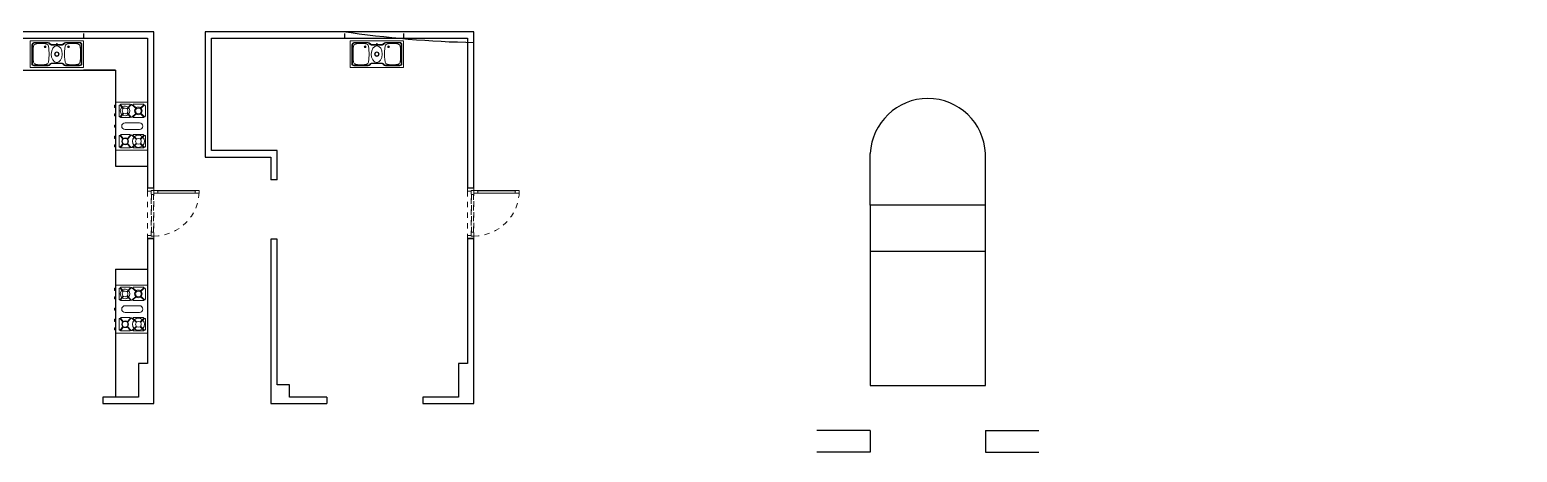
# Model space of a CAD drawing. Header units: metres. Extents: x 2217 to 2595, y -381 to -273.
# Drawn here: x 2470.88 to 2498.77, y -356.46 to -348.54 of the extents above; entities that cross this region are included whole.
import ezdxf

# ---------------------------------------------------------------- set-up
doc = ezdxf.new("R2010")
doc.units = ezdxf.units.M
doc.header["$LTSCALE"] = 0.5
doc.header["$MEASUREMENT"] = 0
doc.header["$PDMODE"] = 3
doc.header["$PDSIZE"] = -1
doc.linetypes.add('4250-INT-OPT 03-PLN-01-GF$0$HIDDEN2', pattern=[0.1875, 0.125, -0.0625])
doc.linetypes.add('DOT2', pattern=[0.125, 0, -0.125])
doc.layers.add('A-POOL', color=152, linetype='Continuous')
doc.layers.add('ceramic', color=6, linetype='Continuous')
for name, color, linetype, lineweight in [('A-Wall', 7, 'Continuous', 30), ('DOOR', 34, 'Continuous', 18), ('Door-Dash', 8, '4250-INT-OPT 03-PLN-01-GF$0$HIDDEN2', 5), ('SAN', 64, 'Continuous', 13)]:
    doc.layers.add(name, color=color, linetype=linetype, lineweight=lineweight)
doc.styles.add('4250-INT-OPT 03-PLN-01-GF$0$DIM-TEXT', font='romans.shx', dxfattribs={"width": 0.65})
doc.styles.add('ROMANS', font='romans.shx')
doc.dimstyles.new('dim50', dxfattribs={"dimscale": 50, "dimtxt": 0.003, "dimasz": 0.002, "dimexe": 0.001, "dimexo": 0.001, "dimgap": 0.001, "dimtad": 1, "dimzin": 0, "dimdsep": 46, "dimtxsty": 'ROMANS', "dimblk": 'DOT', "dimcen": 0, "dimclrd": 5, "dimclre": 1, "dimclrt": 7, "dimadec": 0, "dimazin": 0, "dimtfac": 1, "dimtix": 1, "dimtmove": 2, "dimatfit": 3, "dimldrblk": 'DTICK', "dimfxl": 1, "dimtolj": 1, "dimtzin": 0, "dimlwe": 20, "dimarcsym": 0})

# ---------------------------------------------------------------- blocks, each defined once
blk = doc.blocks.new('9')
for p, q in [((0, 0.49), (0, 0)), ((0, 0.49), (0.98, 0.49)), ((0.041, 0.07), (0.041, 0.42)), ((0.07, 0.449), (0.33, 0.449)), ((0.399, 0.409), (0.581, 0.409)), ((0.65, 0.449), (0.899, 0.449)), ((0.939, 0.409), (0.939, 0.07)), ((0.98, 0.49), (0.98, 0)), ((0, 0), (0.98, 0)), ((0.33, 0.041), (0.07, 0.041)), ((0.581, 0.081), (0.399, 0.081)), ((0.91, 0.041), (0.65, 0.041))]:
    blk.add_line(p, q)
blk.add_lwpolyline([(0.95, 0.42), (0.95, 0.07, -0.414214), (0.91, 0.03), (0.65, 0.03, -0.267949), (0.615, 0.05, 0.267949), (0.581, 0.07), (0.399, 0.07, 0.267949), (0.365, 0.05, -0.267949), (0.33, 0.03), (0.07, 0.03, -0.414214), (0.03, 0.07), (0.03, 0.42, -0.414214), (0.07, 0.46), (0.33, 0.46, -0.267949), (0.365, 0.44, 0.267949), (0.399, 0.42), (0.581, 0.42, 0.267949), (0.615, 0.44, -0.267949), (0.65, 0.46), (0.91, 0.46, -0.294361)], format="xyb", close=True)
for points in [[(0.342, 0.357), (0.339, 0.377), (0.336, 0.393), (0.331, 0.406), (0.324, 0.416), (0.316, 0.424), (0.306, 0.429), (0.294, 0.433), (0.279, 0.436), (0.262, 0.438), (0.242, 0.44), (0.222, 0.441), (0.2, 0.441), (0.178, 0.441), (0.158, 0.44), (0.138, 0.438), (0.121, 0.436), (0.106, 0.433), (0.094, 0.429), (0.084, 0.424), (0.076, 0.416), (0.069, 0.406), (0.064, 0.393), (0.061, 0.377), (0.058, 0.357), (0.056, 0.333), (0.054, 0.305), (0.053, 0.276), (0.053, 0.245), (0.053, 0.214), (0.054, 0.185), (0.056, 0.157), (0.058, 0.133), (0.061, 0.113), (0.064, 0.097), (0.069, 0.084), (0.076, 0.074), (0.084, 0.066), (0.094, 0.061), (0.106, 0.057), (0.121, 0.054), (0.138, 0.052), (0.158, 0.05), (0.178, 0.049), (0.2, 0.049), (0.222, 0.049), (0.242, 0.05), (0.262, 0.052), (0.279, 0.054), (0.294, 0.057), (0.306, 0.061), (0.316, 0.066), (0.324, 0.074), (0.331, 0.084), (0.336, 0.097), (0.339, 0.113), (0.342, 0.133), (0.344, 0.157), (0.346, 0.185), (0.347, 0.214), (0.347, 0.245), (0.347, 0.276), (0.346, 0.305), (0.344, 0.333)], [(0.638, 0.357), (0.641, 0.377), (0.644, 0.393), (0.649, 0.406), (0.656, 0.416), (0.664, 0.424), (0.674, 0.429), (0.686, 0.433), (0.701, 0.436), (0.718, 0.438), (0.738, 0.44), (0.758, 0.441), (0.78, 0.441), (0.802, 0.441), (0.822, 0.44), (0.842, 0.438), (0.859, 0.436), (0.874, 0.433), (0.886, 0.429), (0.896, 0.424), (0.904, 0.416), (0.911, 0.406), (0.916, 0.393), (0.919, 0.377), (0.922, 0.357), (0.924, 0.333), (0.926, 0.305), (0.927, 0.276), (0.927, 0.245), (0.927, 0.214), (0.926, 0.185), (0.924, 0.157), (0.922, 0.133), (0.919, 0.113), (0.916, 0.097), (0.911, 0.084), (0.904, 0.074), (0.896, 0.066), (0.886, 0.061), (0.874, 0.057), (0.859, 0.054), (0.842, 0.052), (0.822, 0.05), (0.802, 0.049), (0.78, 0.049), (0.758, 0.049), (0.738, 0.05), (0.718, 0.052), (0.701, 0.054), (0.686, 0.057), (0.674, 0.061), (0.664, 0.066), (0.656, 0.074), (0.649, 0.084), (0.644, 0.097), (0.641, 0.113), (0.638, 0.133), (0.636, 0.157), (0.634, 0.185), (0.633, 0.214), (0.633, 0.245), (0.633, 0.276), (0.634, 0.305), (0.636, 0.333)]]:
    blk.add_lwpolyline(points, close=True)
for centre, radius in [((0.274, 0.38), 0.0166), ((0.274, 0.38), 0.0121), ((0.49, 0.245), 0.0416), ((0.49, 0.245), 0.0329), ((0.49, 0.431), 0.0069), ((0.706, 0.38), 0.0166), ((0.706, 0.38), 0.0121)]:
    blk.add_circle(centre, radius)
for centre, radius, start, end in [((0.07, 0.42), 0.029, 90, 180), ((0.33, 0.42), 0.029, 30, 90), ((0.399, 0.46), 0.051, 210, 270), ((0.581, 0.46), 0.051, 270, 330), ((0.65, 0.42), 0.029, 90, 150), ((0.899, 0.409), 0.04, 0, 90), ((0.07, 0.07), 0.029, 180, 270), ((0.33, 0.07), 0.029, 270, 330), ((0.399, 0.03), 0.051, 90, 150), ((0.581, 0.03), 0.051, 30, 90), ((0.65, 0.07), 0.029, 210, 270), ((0.91, 0.07), 0.029, 270, 0)]:
    blk.add_arc(centre, radius, start, end)
blk.add_ellipse((0.491, 0.245), major_axis=(-0.001, 0.154), ratio=0.65934)
blk = doc.blocks.new('K2')
for p, q in [((-0.45, 0), (-0.45, -0.6)), ((0.45, 0), (-0.45, 0)), ((0.45, -0.6), (0.45, 0)), ((-0.41, -0.261), (-0.41, -0.079)), ((-0.401, -0.291), (-0.328, -0.215)), ((-0.334, -0.134), (-0.393, -0.072)), ((-0.393, -0.268), (-0.334, -0.206)), ((-0.328, -0.125), (-0.392, -0.059)), ((-0.375, -0.04), (-0.195, -0.04)), ((-0.178, -0.059), (-0.242, -0.125)), ((-0.242, -0.215), (-0.169, -0.291)), ((-0.177, -0.072), (-0.236, -0.134)), ((-0.236, -0.206), (-0.177, -0.268)), ((-0.16, -0.079), (-0.16, -0.261)), ((-0.063, -0.42), (-0.063, -0.15)), ((0.063, -0.42), (0.063, -0.15)), ((0.16, -0.079), (0.16, -0.261)), ((0.242, -0.215), (0.169, -0.291)), ((0.176, -0.057), (0.242, -0.125)), ((0.177, -0.072), (0.236, -0.134)), ((0.236, -0.206), (0.177, -0.268)), ((0.386, -0.04), (0.184, -0.04)), ((0.328, -0.125), (0.394, -0.057)), ((0.401, -0.291), (0.328, -0.215)), ((0.334, -0.134), (0.393, -0.072)), ((0.393, -0.268), (0.334, -0.206)), ((0.41, -0.261), (0.41, -0.079)), ((-0.41, -0.494), (-0.41, -0.332)), ((-0.324, -0.373), (-0.401, -0.305)), ((-0.332, -0.379), (-0.393, -0.325)), ((-0.393, -0.502), (-0.337, -0.452)), ((-0.39, -0.512), (-0.332, -0.461)), ((-0.186, -0.53), (-0.384, -0.53)), ((-0.169, -0.305), (-0.246, -0.373)), ((-0.177, -0.325), (-0.238, -0.379)), ((-0.238, -0.461), (-0.18, -0.512)), ((-0.233, -0.452), (-0.177, -0.502)), ((-0.16, -0.332), (-0.16, -0.494)), ((0.16, -0.332), (0.16, -0.494)), ((0.169, -0.305), (0.246, -0.373)), ((0.177, -0.325), (0.238, -0.379)), ((0.239, -0.447), (0.177, -0.502)), ((0.238, -0.461), (0.18, -0.512)), ((0.186, -0.53), (0.384, -0.53)), ((0.324, -0.373), (0.401, -0.305)), ((0.332, -0.379), (0.393, -0.325)), ((0.39, -0.512), (0.332, -0.461)), ((0.393, -0.502), (0.337, -0.452)), ((0.41, -0.494), (0.41, -0.332)), ((-0.45, -0.6), (0.45, -0.6)), ((-0.39, -0.615), (-0.39, -0.605)), ((-0.39, -0.605), (-0.35, -0.605)), ((-0.355, -0.62), (-0.385, -0.62)), ((-0.38, -0.605), (-0.38, -0.6)), ((-0.36, -0.605), (-0.36, -0.6)), ((-0.35, -0.605), (-0.35, -0.615)), ((-0.23, -0.605), (-0.19, -0.605)), ((-0.23, -0.615), (-0.23, -0.605)), ((-0.195, -0.62), (-0.225, -0.62)), ((-0.22, -0.605), (-0.22, -0.6)), ((-0.2, -0.605), (-0.2, -0.6)), ((-0.19, -0.605), (-0.19, -0.615)), ((-0.02, -0.605), (-0.02, -0.615)), ((0.02, -0.605), (-0.02, -0.605)), ((-0.015, -0.62), (0.015, -0.62)), ((-0.01, -0.605), (-0.01, -0.6)), ((0.01, -0.605), (0.01, -0.6)), ((0.02, -0.615), (0.02, -0.605)), ((0.19, -0.605), (0.19, -0.615)), ((0.23, -0.605), (0.19, -0.605)), ((0.195, -0.62), (0.225, -0.62)), ((0.2, -0.605), (0.2, -0.6)), ((0.22, -0.605), (0.22, -0.6)), ((0.23, -0.615), (0.23, -0.605)), ((0.39, -0.605), (0.35, -0.605)), ((0.35, -0.605), (0.35, -0.615)), ((0.355, -0.62), (0.385, -0.62)), ((0.36, -0.605), (0.36, -0.6)), ((0.38, -0.605), (0.38, -0.6)), ((0.39, -0.615), (0.39, -0.605))]:
    blk.add_line(p, q)
for centre, radius, start, end in [((-0.4, -0.079), 0.01, 43.848, 180), ((-0.4, -0.261), 0.01, 180, 316.152), ((-0.385, -0.052), 0.01, 112.5136, 223.848), ((-0.375, -0.075), 0.035, 90, 112.5136), ((-0.285, -0.17), 0.0708, 141.9646, 218.0354), ((-0.285, -0.17), 0.0534, 152.2314, 207.7686), ((-0.285, -0.17), 0.0708, 46.152, 133.848), ((-0.341, -0.14), 0.01, 332.2314, 43.848), ((-0.341, -0.2), 0.01, 316.152, 27.7686), ((-0.285, -0.17), 0.0708, 226.152, 313.848), ((-0.321, -0.118), 0.01, 223.848, 304.7753), ((-0.321, -0.222), 0.01, 55.2247, 136.152), ((-0.285, -0.17), 0.0534, 55.2247, 124.7753), ((-0.285, -0.17), 0.0534, 235.2247, 304.7753), ((-0.249, -0.118), 0.01, 235.2247, 316.152), ((-0.249, -0.222), 0.01, 43.848, 124.7753), ((-0.229, -0.14), 0.01, 136.152, 207.7686), ((-0.229, -0.2), 0.01, 152.2314, 223.848), ((-0.285, -0.17), 0.0534, 332.2314, 27.7686), ((-0.285, -0.17), 0.0708, 321.9646, 38.0354), ((-0.195, -0.075), 0.035, 67.4864, 90), ((-0.185, -0.052), 0.01, 316.152, 67.4864), ((-0.17, -0.079), 0.01, 360, 136.152), ((-0.17, -0.261), 0.01, 223.848, 0), ((0, -0.15), 0.0632, 0, 180), ((0.17, -0.079), 0.01, 43.848, 180), ((0.17, -0.261), 0.01, 180, 316.152), ((0.285, -0.17), 0.113, 138.9063, 221.0937), ((0.184, -0.05), 0.01, 90, 223.848), ((0.285, -0.17), 0.113, 46.152, 133.848), ((0.285, -0.17), 0.113, 226.152, 313.848), ((0.285, -0.17), 0.0534, 152.2314, 207.7686), ((0.229, -0.14), 0.01, 332.2314, 43.848), ((0.229, -0.2), 0.01, 316.152, 27.7686), ((0.249, -0.118), 0.01, 223.848, 304.7753), ((0.249, -0.222), 0.01, 55.2247, 136.152), ((0.285, -0.17), 0.0534, 55.2247, 124.7753), ((0.285, -0.17), 0.0534, 235.2247, 304.7753), ((0.321, -0.118), 0.01, 235.2247, 316.152), ((0.321, -0.222), 0.01, 43.848, 124.7753), ((0.341, -0.14), 0.01, 136.152, 207.7686), ((0.341, -0.2), 0.01, 152.2314, 223.848), ((0.285, -0.17), 0.0534, 332.2314, 27.7686), ((0.285, -0.17), 0.113, 318.9063, 41.0937), ((0.386, -0.05), 0.01, 316.152, 90), ((0.4, -0.079), 0.01, 0, 136.152), ((0.4, -0.261), 0.01, 223.848, 0), ((-0.4, -0.332), 0.01, 48.7535, 180), ((-0.4, -0.494), 0.01, 180, 311.2465), ((-0.394, -0.298), 0.01, 136.152, 228.7535), ((-0.384, -0.52), 0.01, 131.2465, 270), ((-0.285, -0.42), 0.09, 138.7535, 214.8671), ((-0.285, -0.42), 0.09, 221.2465, 318.7535), ((-0.285, -0.42), 0.09, 47.6258, 132.3742), ((-0.285, -0.42), 0.0534, 147.8262, 202.863), ((-0.343, -0.445), 0.01, 311.2465, 22.863), ((-0.339, -0.386), 0.01, 327.8262, 48.7535), ((-0.325, -0.469), 0.01, 50.3192, 131.2465), ((-0.317, -0.365), 0.01, 228.7535, 300.3701), ((-0.285, -0.42), 0.0534, 230.3192, 309.6808), ((-0.285, -0.42), 0.0534, 59.6299, 120.3701), ((-0.253, -0.365), 0.01, 239.6299, 311.2465), ((-0.245, -0.469), 0.01, 48.7535, 129.6808), ((-0.231, -0.386), 0.01, 131.2465, 212.1738), ((-0.285, -0.42), 0.0534, 337.137, 32.1738), ((-0.227, -0.445), 0.01, 157.137, 228.7535), ((-0.285, -0.42), 0.09, 325.1329, 41.2465), ((-0.186, -0.52), 0.01, 270, 48.7535), ((-0.17, -0.332), 0.01, 0, 131.2465), ((-0.17, -0.494), 0.01, 228.7535, 0), ((-0.176, -0.298), 0.01, 311.2465, 43.848), ((0, -0.42), 0.0632, 180, 0), ((0.17, -0.332), 0.01, 48.7535, 180), ((0.17, -0.494), 0.01, 180, 311.2465), ((0.176, -0.298), 0.01, 136.152, 228.7535), ((0.186, -0.52), 0.01, 131.2465, 270), ((0.285, -0.42), 0.0632, 138.7535, 212.149), ((0.285, -0.42), 0.0534, 147.8262, 210.4566), ((0.285, -0.42), 0.0632, 221.2465, 318.7535), ((0.231, -0.386), 0.01, 327.8262, 48.7535), ((0.245, -0.469), 0.01, 50.3192, 131.2465), ((0.285, -0.42), 0.0632, 50.3439, 129.6561), ((0.253, -0.365), 0.01, 228.7535, 300.3701), ((0.285, -0.42), 0.0534, 230.3192, 309.6808), ((0.285, -0.42), 0.0534, 59.6299, 120.3701), ((0.317, -0.365), 0.01, 239.6299, 311.2465), ((0.325, -0.469), 0.01, 48.7535, 129.6808), ((0.339, -0.386), 0.01, 131.2465, 212.1738), ((0.285, -0.42), 0.0534, 337.137, 32.1738), ((0.285, -0.42), 0.0632, 327.851, 41.2465), ((0.343, -0.445), 0.01, 157.137, 228.7535), ((0.384, -0.52), 0.01, 270, 48.7535), ((0.4, -0.332), 0.01, 0, 131.2465), ((0.4, -0.494), 0.01, 228.7535, 0), ((0.394, -0.298), 0.01, 311.2465, 43.848), ((-0.385, -0.615), 0.005, 180, 270), ((-0.355, -0.615), 0.005, 270, 360), ((-0.225, -0.615), 0.005, 180, 270), ((-0.195, -0.615), 0.005, 270, 0), ((-0.015, -0.615), 0.005, 180, 270), ((0.015, -0.615), 0.005, 270, 0), ((0.195, -0.615), 0.005, 180, 270), ((0.225, -0.615), 0.005, 270, 0), ((0.355, -0.615), 0.005, 180, 270), ((0.385, -0.615), 0.005, 270, 0)]:
    blk.add_arc(centre, radius, start, end)
blk = doc.blocks.new('*U256')
at = {"layer": 'DOOR'}
for p, q in [((-95, -775), (-95, -72)), ((-55, -72), (-55, -775))]:
    blk.add_line(p, q, dxfattribs=at)
for points in [[(-950, 120), (-950, 0), (-900, 0), (-900, 50), (-890, 50), (-890, 120)], [(-900, 0), (-836, 0), (-836, 5), (-825, 5), (-825, 45), (-836, 45), (-836, 50), (-900, 50)], [(-50, 0), (-114, 0), (-114, 5), (-125, 5), (-125, 45), (-114, 45), (-114, 50), (-50, 50)], [(-50, 0), (-50, -64), (-55, -64), (-55, -75), (-95, -75), (-95, -64), (-100, -64), (-100, 0)], [(0, 120), (0, 0), (-50, 0), (-50, 50), (-60, 50), (-60, 120)], [(-50, -850), (-50, -786), (-55, -786), (-55, -775), (-95, -775), (-95, -786), (-100, -786), (-100, -850)]]:
    blk.add_lwpolyline(points, close=True, dxfattribs=at)
blk.add_lwpolyline([(-100, -850), (-100, 0), (-50, 0), (-50, -850), (-100, -850)], dxfattribs=at)
at = {"layer": 'Door-Dash'}
for p, q in [((-50, 0), (-900, 0)), ((-60, 120), (-890, 120)), ((-60, 120), (-890, 120)), ((-825, 45), (-122, 45)), ((-122, 5), (-825, 5))]:
    blk.add_line(p, q, dxfattribs=at)
blk.add_lwpolyline([(-900, 50), (-50, 50), (-50, 0), (-900, 0), (-900, 50)], dxfattribs=at)
blk.add_arc((-50, 0), 850, 180, 270, dxfattribs=at)
at = {"layer": 'DEFPOINTS', "style": '4250-INT-OPT 03-PLN-01-GF$0$DIM-TEXT', "width": 0.65, "flags": 5}
for tag, p in [('DOORNUMBER', (-2202, -286)), ('ROOMNUMBER', (-2212, -513)), ('ROOMNAME', (-2202, -393)), ('OPENINGWIDTH', (-2207, -823)), ('TYPE', (-2202, -613)), ('LEAVES', (-2198, -714)), ('OPENINGHEIGHT', (-2207, -1000)), ('DOORWIDTH', (-2207, -910)), ('DOORHEIGHT', (-2207, -1100)), ('DOORMATERIAL', (-2217, -1196)), ('INTERNALFINISH', (-2217, -1296)), ('EXTERNALFINISH', (-2217, -1379)), ('FRAMEMATERIAL', (-2217, -1457)), ('FRAMEFINISH', (-2217, -1540)), ('FIRERATING', (-2217, -1636)), ('ACOUSTICRATING', (-2217, -1727)), ('VISIONPANEL', (-2217, -1811)), ('DOORGRILLE', (-2217, -1898)), ('HARDWARESET', (-2217, -1982)), ('DESCRIPTION', (-2209, -2068)), ('REMARKS', (-2209, -2160))]:
    blk.add_attdef(tag, p, '', height=50, dxfattribs=at)
blk = doc.blocks.new('_Dot')
at = {"color": 0, "linetype": 'ByBlock', "lineweight": -2}
blk.add_line((-0.5, 0), (-1, 0), dxfattribs=at)
at = {"color": 0, "linetype": 'ByBlock', "const_width": 0.5}
blk.add_lwpolyline([(-0.25, 0, 1), (0.25, 0, 1)], format="xyb", close=True, dxfattribs=at)
blk = doc.blocks.new('*D318')
at = {"layer": 'ceramic', "color": 1, "linetype": 'DOT2', "lineweight": 20, "ltscale": 0.5, "transparency": 16777216}
for p, q in [((2574.955, -348.554), (2574.953, -348.551)), ((2570.931, -352.655), (2570.928, -352.653)), ((2281.34, -354.884), (2281.075, -354.884)), ((2281.34, -356.162), (2281.075, -356.162))]:
    blk.add_line(p, q, dxfattribs=at)
at = {"layer": 'ceramic', "color": 5, "lineweight": -2, "ltscale": 0.5, "transparency": 16777216}
for p, q in [((2571.034, -352.616), (2574.918, -348.658)), ((2281.125, -354.984), (2281.125, -356.062))]:
    blk.add_line(p, q, dxfattribs=at)
at = {"layer": 'DEFPOINTS', "color": 0, "ltscale": 0.5, "transparency": 16777216}
for p in [(2574.988, -348.586), (2574.991, -348.589), (2570.966, -352.69), (2281.39, -354.884), (2281.125, -356.162), (2281.39, -356.162)]:
    blk.add_point(p, dxfattribs=at)
at = {"layer": 'ceramic', "color": 5, "lineweight": -2, "ltscale": 0.5, "transparency": 16777216, "xscale": 0.1, "yscale": 0.1, "zscale": 0.1}
for p, rotation in [((2574.988, -348.586), 45.54088658833057), ((2570.964, -352.688), 225.5408865883306), ((2281.125, -354.884), 90), ((2281.125, -356.162), 270)]:
    blk.add_blockref('_Dot', p, dxfattribs=dict(at, rotation=rotation))
at = {"layer": 'ceramic', "color": 7, "ltscale": 0.5, "transparency": 16777216, "char_height": 0.15, "attachment_point": 5, "style": 'ROMANS'}
for s, insert, rotation in [('\\A1;5.75', (2572.887, -350.55), 45.5409), ('\\A1;1.28', (2281, -355.523), 90)]:
    blk.add_mtext(s, dxfattribs=dict(at, insert=insert, rotation=rotation))
blk = doc.blocks.new('DTICK')
for p, q in [((-1.21, 0), (1.21, 0)), ((0, 1.21), (0, -1.21))]:
    blk.add_line(p, q)
at = {"color": 3}
blk.add_line((-0.63, -0.63), (0.63, 0.63), dxfattribs=at)

msp = doc.modelspace()

# ---------------------------------------------------------------- linework, layer by layer
at = {"layer": 'A-POOL', "ltscale": 0.5}
msp.add_lwpolyline([(2479.2074, -348.7804, -0.0328024), (2476.7544, -348.5725, -0.0328024)], format="xyb", dxfattribs=at)
at = {"layer": 'A-Wall', "ltscale": 0.5}
for p, q in [((2468.2874, -348.6925), (2473.0874, -348.6925)), ((2473.0874, -348.6925), (2473.0874, -351.5025)), ((2474.2874, -350.8025), (2474.2874, -348.6925)), ((2474.2874, -348.6925), (2479.0874, -348.6925)), ((2479.0874, -348.6925), (2479.0874, -351.5025)), ((2469.2874, -349.2925), (2472.4874, -349.2925)), ((2472.4874, -349.2925), (2471.8874, -349.2925)), ((2472.4874, -349.2925), (2472.4874, -351.0925)), ((2475.5174, -350.8025), (2474.2874, -350.8025)), ((2475.5174, -351.3525), (2475.5174, -350.8025)), ((2472.4874, -351.0925), (2473.0874, -351.0925)), ((2486.6394, -351.8258), (2486.6394, -350.8558)), ((2488.7994, -351.8258), (2488.7994, -350.8558)), ((2475.5174, -351.3525), (2475.3974, -351.3525)), ((2473.0874, -351.5025), (2473.2074, -351.5025)), ((2479.0874, -351.5025), (2479.2074, -351.5025)), ((2486.6394, -351.8258), (2486.6394, -355.2058)), ((2488.7994, -351.8258), (2486.6394, -351.8258)), ((2488.7994, -355.2058), (2488.7994, -351.8258)), ((2473.0874, -352.4425), (2473.0874, -354.7925)), ((2473.0874, -352.4425), (2473.2074, -352.4425)), ((2475.5174, -352.4625), (2475.3974, -352.4625)), ((2475.5174, -355.1925), (2475.5174, -352.4625)), ((2479.0874, -352.4425), (2479.0874, -354.7925)), ((2479.0874, -352.4425), (2479.2074, -352.4425)), ((2488.7994, -352.6958), (2486.6394, -352.6958)), ((2472.4874, -353.0225), (2472.4874, -355.4225)), ((2472.4874, -353.0225), (2473.0874, -353.0225)), ((2473.0874, -354.7925), (2472.9174, -354.7925)), ((2472.9174, -354.7925), (2472.9174, -355.4225)), ((2479.0874, -354.7925), (2478.9174, -354.7925)), ((2478.9174, -354.7925), (2478.9174, -355.4225)), ((2475.7474, -355.1925), (2475.5174, -355.1925)), ((2475.7474, -355.4225), (2475.7474, -355.1925)), ((2486.6394, -355.2058), (2488.7994, -355.2058)), ((2472.9174, -355.4225), (2472.2474, -355.4225)), ((2472.2474, -355.4225), (2472.2474, -355.5425)), ((2476.4474, -355.4225), (2475.7474, -355.4225)), ((2476.4474, -355.4225), (2476.4474, -355.5425)), ((2478.9174, -355.4225), (2478.2474, -355.4225)), ((2478.2474, -355.4225), (2478.2474, -355.5425)), ((2486.6394, -356.0459), (2485.6394, -356.0459)), ((2486.6394, -356.0459), (2486.6394, -356.4559)), ((2488.7994, -356.0459), (2488.7994, -356.4559)), ((2488.7994, -356.0459), (2489.7994, -356.0459)), ((2486.6394, -356.4559), (2485.6394, -356.4559)), ((2488.7994, -356.4559), (2489.7994, -356.4559))]:
    msp.add_line(p, q, dxfattribs=at)
for points in [[(2473.2074, -351.5025), (2473.2074, -348.5725), (2468.1674, -348.5725), (2468.1674, -350.9225), (2469.3974, -350.9225), (2469.3974, -351.3525)], [(2471.8874, -348.6057), (2471.8874, -348.6925)], [(2479.2074, -351.5025), (2479.2074, -348.5725), (2474.1674, -348.5725), (2474.1674, -350.9225), (2475.3974, -350.9225), (2475.3974, -351.3525)], [(2476.7874, -348.6925), (2476.7874, -348.6057)], [(2477.8874, -348.6057), (2477.8874, -348.6925)], [(2472.2474, -355.5425), (2473.2074, -355.5425), (2473.2074, -352.4425)], [(2475.3974, -352.4625), (2475.3974, -355.5425), (2476.4474, -355.5425)], [(2478.2474, -355.5425), (2479.2074, -355.5425), (2479.2074, -352.4425)]]:
    msp.add_lwpolyline(points, dxfattribs=at)
msp.add_arc((2487.7194, -350.9071), 1.0812, 2.71493, 177.28507, dxfattribs=at)

# ---------------------------------------------------------------- block references
at = {"layer": 'DOOR', "extrusion": (0, 0, -1), "xscale": -0.001, "yscale": 0.001, "zscale": -0.001, "rotation": 270}
for p in [(-2473.2074, -351.5025), (-2479.2074, -351.5025)]:
    msp.add_blockref('*U256', p, dxfattribs=at)
at = {"layer": 'SAN', "xscale": -1.020408163265761, "yscale": 1.020408163265761, "zscale": 1.020408163265761}
for p in [(2471.8874, -349.2425), (2477.8874, -349.2425)]:
    msp.add_blockref('9', p, dxfattribs=at)
at = {"layer": 'SAN', "rotation": 270}
for p in [(2473.0874, -350.3425), (2473.0874, -353.7725)]:
    msp.add_blockref('K2', p, dxfattribs=at)

# ---------------------------------------------------------------- dimensions: what is measured, and where the dimension line sits
at = {"layer": 'ceramic', "ltscale": 0.5}
dim = msp.add_linear_dim(base=(2281.1253, -356.1616), p1=(2281.3898, -354.8843), p2=(2281.3898, -356.1616), angle=90, dimstyle='dim50', dxfattribs=at)
dim.commit()
dim.dimension.update_dxf_attribs({"geometry": '*D318', "text_midpoint": (2281.0003, -355.5229)})
dim = msp.add_aligned_dim(p1=(2570.9663, -352.6905), p2=(2574.9912, -348.5889), distance=0.0038, dimstyle='dim50', dxfattribs=at)
dim.commit()
dim.dimension.update_dxf_attribs({"geometry": '*D318', "text_midpoint": (2572.8868, -350.5495)})

doc.saveas('drawing.dxf')
